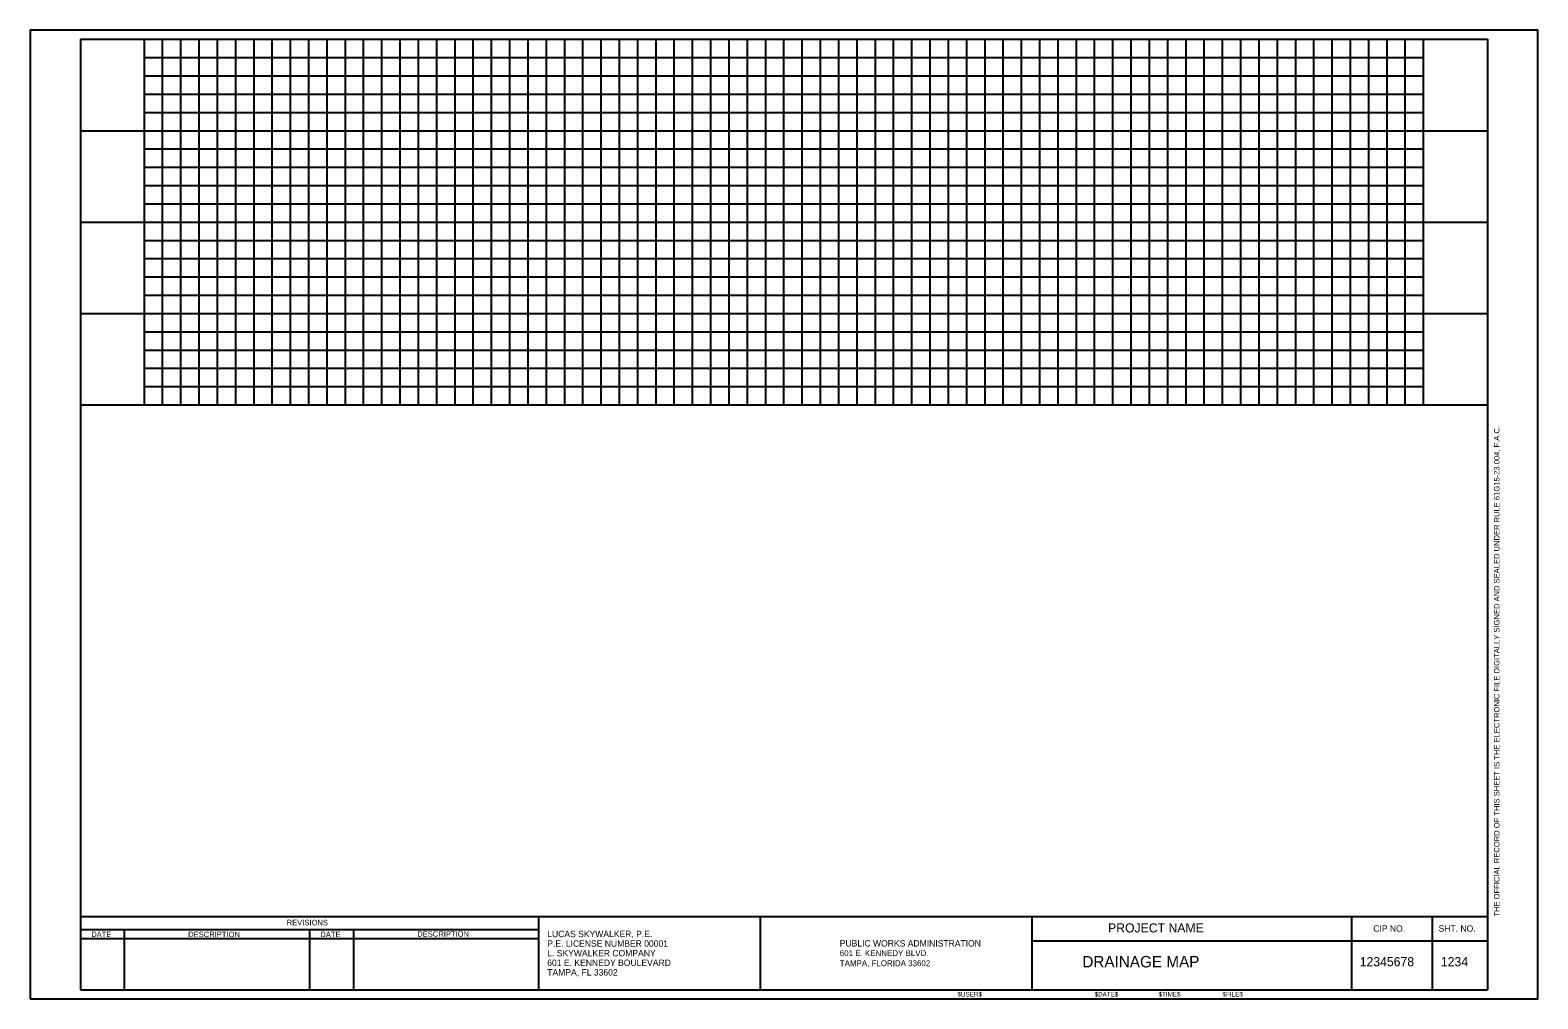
# Model space of a CAD drawing. Extents: x 99999 to 103299, y 99999 to 102119.
import ezdxf

# ---------------------------------------------------------------- set-up
doc = ezdxf.new("R2010")
doc.units = 0
for name, color, linetype in [('AdhocPoint_dp', 7, 'Continuous'), ('GridMaj_dp', 7, 'Continuous'), ('GridMin_dp', 7, 'Continuous'), ('GridMinSub_dp', 7, 'Continuous'), ('PlotBorder_dp', 7, 'Continuous'), ('SheetBorder_dp', 7, 'Continuous'), ('SheetLines_dp', 7, 'Continuous'), ('TextMinor', 7, 'Continuous'), ('TextMisc', 7, 'Continuous'), ('TextNotes', 7, 'Continuous'), ('TextShtNo', 7, 'Continuous')]:
    doc.layers.add(name, color=color, linetype=linetype)

msp = doc.modelspace()

# ---------------------------------------------------------------- linework, layer by layer
at = {"layer": 'AdhocPoint_dp'}
msp.add_line((99999.4, 99999.1), (99999.4, 99999.1), dxfattribs=at)
at = {"layer": 'GridMaj_dp'}
for p, q in [((100249.4, 101299.1), (100249.4, 102099.1)), ((100449.4, 101299.1), (100449.4, 102099.1)), ((100649.4, 101299.1), (100649.4, 102099.1)), ((100849.4, 101299.1), (100849.4, 102099.1)), ((101049.4, 101299.1), (101049.4, 102099.1)), ((101249.4, 101299.1), (101249.4, 102099.1)), ((101449.4, 101299.1), (101449.4, 102099.1)), ((101649.4, 101299.1), (101649.4, 102099.1)), ((101849.4, 101299.1), (101849.4, 102099.1)), ((102049.4, 101299.1), (102049.4, 102099.1)), ((102249.4, 101299.1), (102249.4, 102099.1)), ((102449.4, 101299.1), (102449.4, 102099.1)), ((102649.4, 101299.1), (102649.4, 102099.1)), ((102849.4, 101299.1), (102849.4, 102099.1)), ((103049.4, 101299.1), (103049.4, 102099.1)), ((100109.4, 101899.1), (103189.4, 101899.1)), ((100109.4, 101699.1), (103189.4, 101699.1)), ((100109.4, 101499.1), (103189.4, 101499.1)), ((100109.4, 101299.1), (103189.4, 101299.1))]:
    msp.add_line(p, q, dxfattribs=at)
at = {"layer": 'GridMin_dp'}
msp.add_line((100249.4, 102059.1), (103049.4, 102059.1), dxfattribs=at)
at = {"layer": 'GridMinSub_dp'}
for p, q in [((100289.4, 101299.1), (100289.4, 102099.1)), ((100329.4, 101299.1), (100329.4, 102099.1)), ((100369.4, 101299.1), (100369.4, 102099.1)), ((100409.4, 101299.1), (100409.4, 102099.1)), ((100489.4, 101299.1), (100489.4, 102099.1)), ((100529.4, 101299.1), (100529.4, 102099.1)), ((100569.4, 101299.1), (100569.4, 102099.1)), ((100609.4, 101299.1), (100609.4, 102099.1)), ((100689.4, 101299.1), (100689.4, 102099.1)), ((100729.4, 101299.1), (100729.4, 102099.1)), ((100769.4, 101299.1), (100769.4, 102099.1)), ((100809.4, 101299.1), (100809.4, 102099.1)), ((100889.4, 101299.1), (100889.4, 102099.1)), ((100929.4, 101299.1), (100929.4, 102099.1)), ((100969.4, 101299.1), (100969.4, 102099.1)), ((101009.4, 101299.1), (101009.4, 102099.1)), ((101089.4, 101299.1), (101089.4, 102099.1)), ((101129.4, 101299.1), (101129.4, 102099.1)), ((101169.4, 101299.1), (101169.4, 102099.1)), ((101209.4, 101299.1), (101209.4, 102099.1)), ((101289.4, 101299.1), (101289.4, 102099.1)), ((101329.4, 101299.1), (101329.4, 102099.1)), ((101369.4, 101299.1), (101369.4, 102099.1)), ((101409.4, 101299.1), (101409.4, 102099.1)), ((101489.4, 101299.1), (101489.4, 102099.1)), ((101529.4, 101299.1), (101529.4, 102099.1)), ((101569.4, 101299.1), (101569.4, 102099.1)), ((101609.4, 101299.1), (101609.4, 102099.1)), ((101689.4, 101299.1), (101689.4, 102099.1)), ((101729.4, 101299.1), (101729.4, 102099.1)), ((101769.4, 101299.1), (101769.4, 102099.1)), ((101809.4, 101299.1), (101809.4, 102099.1)), ((101889.4, 101299.1), (101889.4, 102099.1)), ((101929.4, 101299.1), (101929.4, 102099.1)), ((101969.4, 101299.1), (101969.4, 102099.1)), ((102009.4, 101299.1), (102009.4, 102099.1)), ((102089.4, 101299.1), (102089.4, 102099.1)), ((102129.4, 101299.1), (102129.4, 102099.1)), ((102169.4, 101299.1), (102169.4, 102099.1)), ((102209.4, 101299.1), (102209.4, 102099.1)), ((102289.4, 101299.1), (102289.4, 102099.1)), ((102329.4, 101299.1), (102329.4, 102099.1)), ((102369.4, 101299.1), (102369.4, 102099.1)), ((102409.4, 101299.1), (102409.4, 102099.1)), ((102489.4, 101299.1), (102489.4, 102099.1)), ((102529.4, 101299.1), (102529.4, 102099.1)), ((102569.4, 101299.1), (102569.4, 102099.1)), ((102609.4, 101299.1), (102609.4, 102099.1)), ((102689.4, 101299.1), (102689.4, 102099.1)), ((102729.4, 101299.1), (102729.4, 102099.1)), ((102769.4, 101299.1), (102769.4, 102099.1)), ((102809.4, 101299.1), (102809.4, 102099.1)), ((102889.4, 101299.1), (102889.4, 102099.1)), ((102929.4, 101299.1), (102929.4, 102099.1)), ((102969.4, 101299.1), (102969.4, 102099.1)), ((103009.4, 101299.1), (103009.4, 102099.1)), ((100249.4, 102019.1), (103049.4, 102019.1)), ((100249.4, 101979.1), (103049.4, 101979.1)), ((100249.4, 101939.1), (103049.4, 101939.1)), ((100249.4, 101859.1), (103049.4, 101859.1)), ((100249.4, 101819.1), (103049.4, 101819.1)), ((100249.4, 101779.1), (103049.4, 101779.1)), ((100249.4, 101739.1), (103049.4, 101739.1)), ((100249.4, 101659.1), (103049.4, 101659.1)), ((100249.4, 101619.1), (103049.4, 101619.1)), ((100249.4, 101579.1), (103049.4, 101579.1)), ((100249.4, 101539.1), (103049.4, 101539.1)), ((100249.4, 101459.1), (103049.4, 101459.1)), ((100249.4, 101419.1), (103049.4, 101419.1)), ((100249.4, 101379.1), (103049.4, 101379.1)), ((100249.4, 101339.1), (103049.4, 101339.1))]:
    msp.add_line(p, q, dxfattribs=at)
at = {"layer": 'PlotBorder_dp'}
msp.add_lwpolyline([(99999.4, 99999.1), (103299.4, 99999.1), (103299.4, 102119.1), (99999.4, 102119.1)], close=True, dxfattribs=at)
at = {"layer": 'SheetBorder_dp'}
for p, q in [((100109.4, 102099.1), (100109.4, 100019.1)), ((100109.4, 102099.1), (103189.4, 102099.1)), ((103189.4, 102099.1), (103189.4, 100019.1)), ((100109.4, 100179.1), (103189.4, 100179.1)), ((100109.4, 100019.1), (103189.4, 100019.1))]:
    msp.add_line(p, q, dxfattribs=at)
at = {"layer": 'SheetLines_dp'}
for p, q in [((101112.4, 100179.1), (101112.4, 100019.1)), ((101597.6, 100179.1), (101597.6, 100019.1)), ((102192.4, 100019.1), (102192.4, 100179.1)), ((102892.4, 100019.1), (102892.4, 100179.1)), ((103069.2, 100019.1), (103069.2, 100179.1)), ((100109.4, 100151.1), (101112.4, 100151.1)), ((100109.4, 100131.1), (101112.4, 100131.1)), ((100205.4, 100151.1), (100205.4, 100019.1)), ((100610.9, 100151.1), (100610.9, 100019.1)), ((100706.9, 100151.1), (100706.9, 100019.1)), ((102192.4, 100125.8), (103189.4, 100125.8))]:
    msp.add_line(p, q, dxfattribs=at)

# ---------------------------------------------------------------- texts
at = {"layer": 'TextMinor'}
msp.add_text('$USER$', height=10, dxfattribs=at).set_placement((102029.2, 100004.1))
for s, p in [('$DATE$', (102329.2, 100004.1)), ('$TIME$', (102469.2, 100004.1)), ('$FILE$', (102609.2, 100004.1))]:
    msp.add_text(s, height=10, rotation=360, dxfattribs=at).set_placement(p)
at = {"layer": 'TextMisc'}
for s, height, rotation, p in [('THE OFFICIAL RECORD OF THIS SHEET IS THE ELECTRONIC FILE DIGITALLY SIGNED AND SEALED UNDER RULE 61G15-23.004, F.A.C.', 12, 90, (103215.4, 100179.1)), ('CIP NO.', 14, 359.8607, (102939.2, 100146.1)), ('SHT. NO.', 14, 359.8607, (103082.2, 100146.1)), ('DATE', 12, 359.8693, (100133.2, 100134.3)), ('DESCRIPTION', 12, 0.0498, (100345.4, 100134.1)), ('DATE', 12, 359.8693, (100634.7, 100134.2)), ('DESCRIPTION', 12, 0.0498, (100846.8, 100135))]:
    msp.add_text(s, height=height, rotation=rotation, dxfattribs=at).set_placement(p)
for s, height, p in [('REVISIONS', 12, (100561, 100160.1)), ('      PROJECT NAME        ', 20, (102314.2, 100144.4)), ('PUBLIC WORKS ADMINISTRATION', 14, (101771.5, 100113.6)), ('601 E. KENNEDY BLVD.', 13, (101771.5, 100092.6)), ('         DRAINAGE MAP          ', 25, (102218.8, 100067.9)), ('TAMPA, FLORIDA 33602', 13, (101771.5, 100070.6))]:
    msp.add_text(s, height=height, dxfattribs=at).set_placement(p)
at = {"layer": 'TextNotes'}
for s, p in [('LUCAS SKYWALKER, P.E.', (101131.3, 100134.1)), ('P.E. LICENSE NUMBER 00001', (101131.3, 100113.1)), ('L. SKYWALKER COMPANY', (101131.3, 100092.1)), ('TAMPA, FL 33602', (101131.3, 100050.1)), ('601 E. KENNEDY BOULEVARD', (101131.3, 100071.1))]:
    msp.add_text(s, height=14, dxfattribs=at).set_placement(p)
at = {"layer": 'TextShtNo'}
for s, p in [('12345678', (102909.6, 100070.4)), (' 1234 ', (103079.8, 100070.4))]:
    msp.add_text(s, height=20, dxfattribs=at).set_placement(p)

doc.saveas('drawing.dxf')
